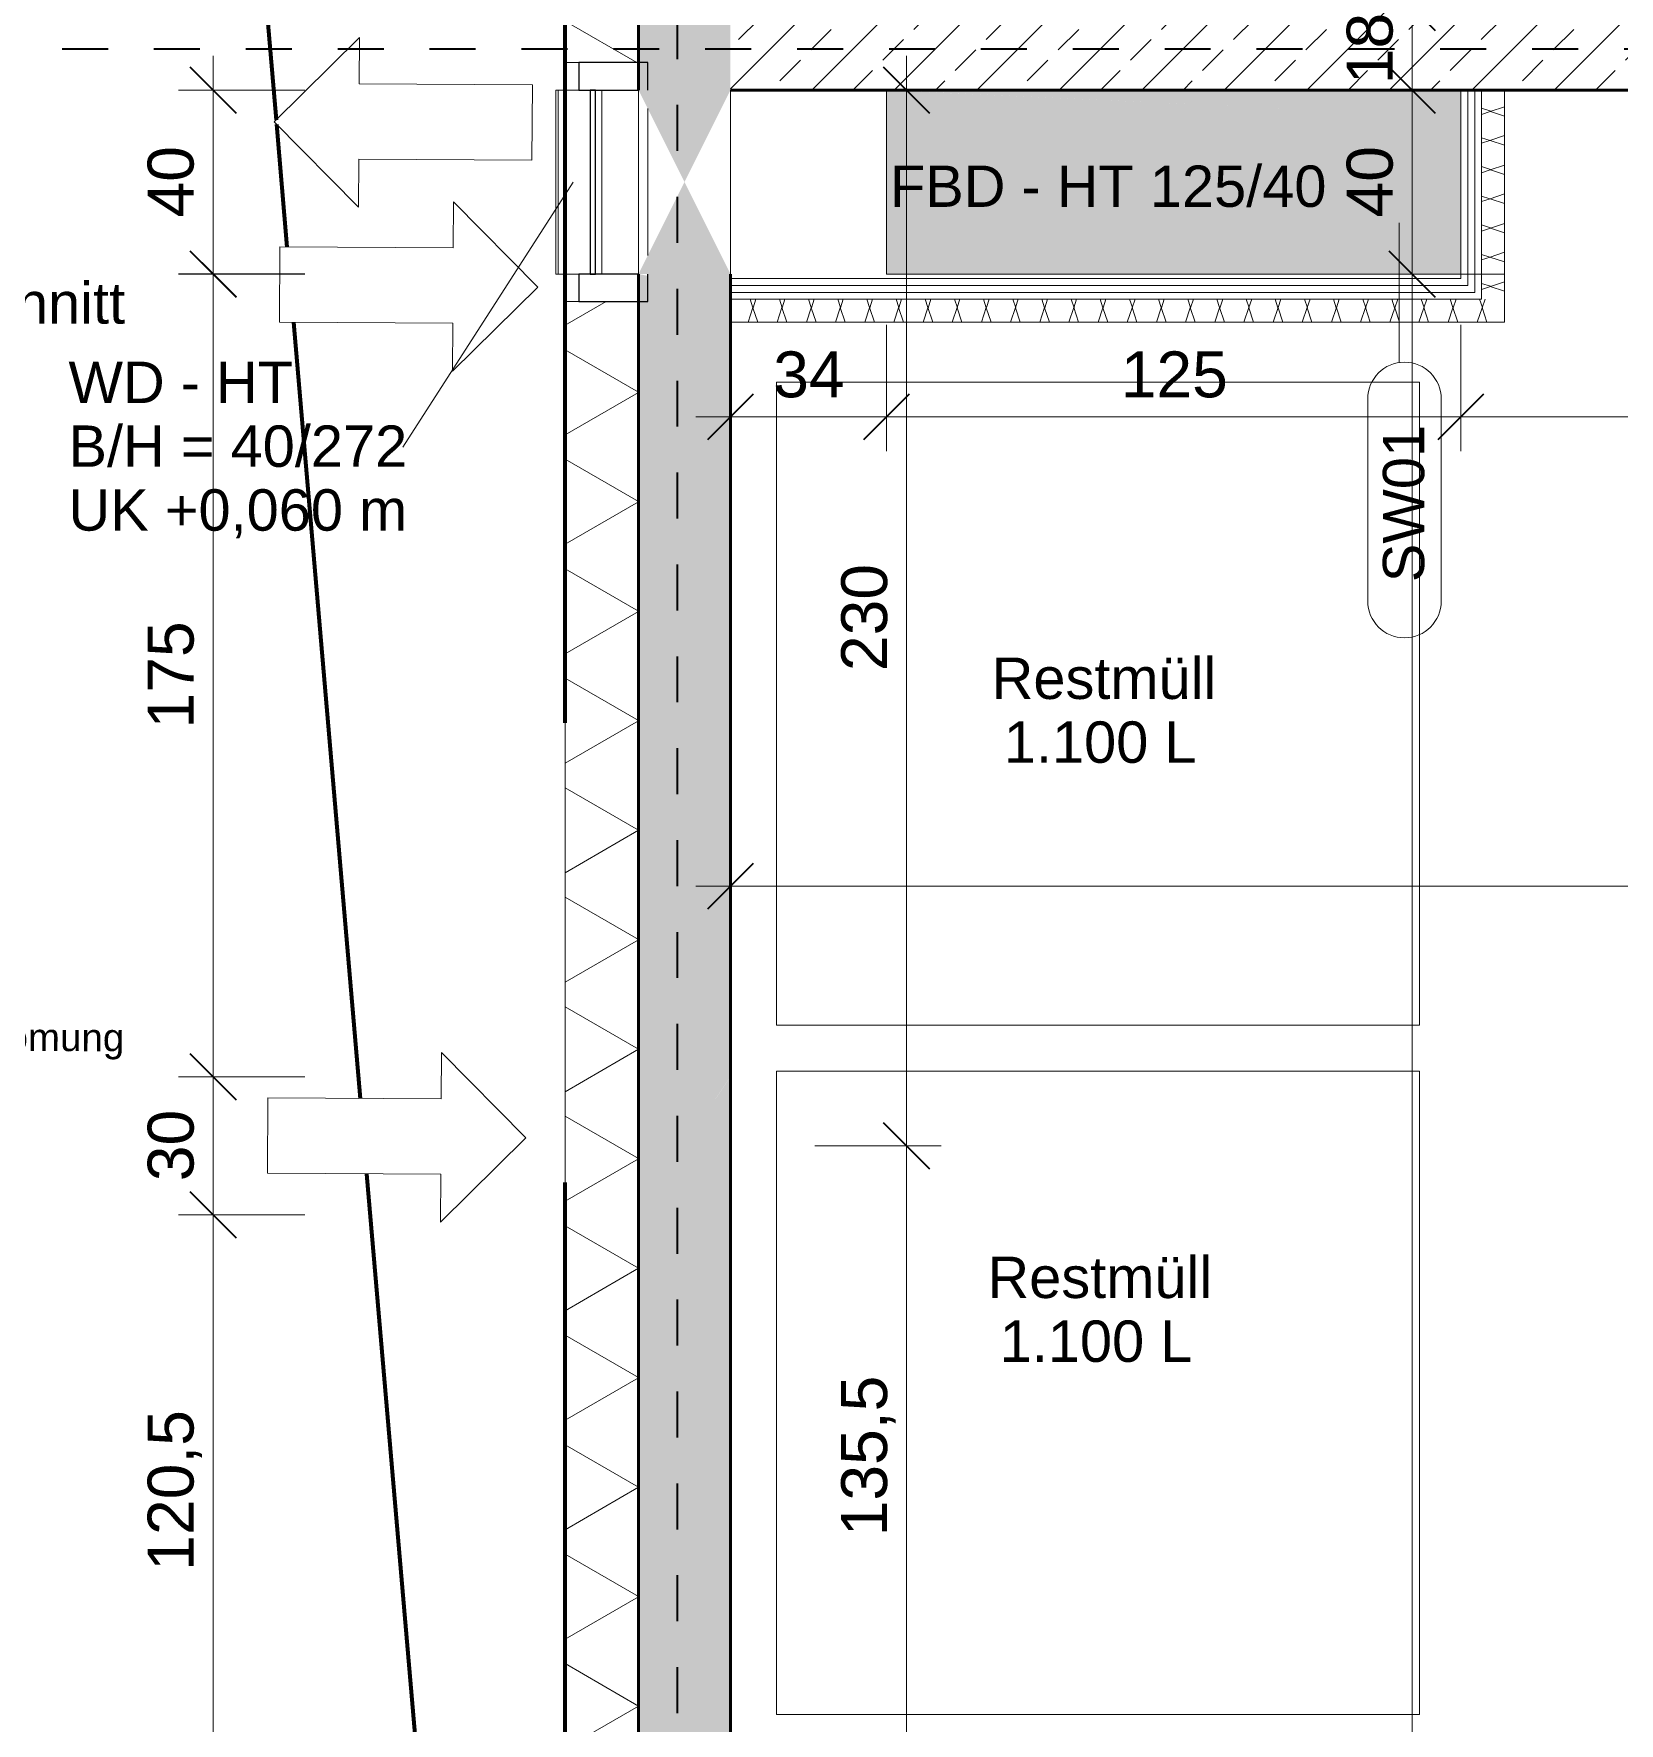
# Model space of a CAD drawing. Header units: metres. Extents: x -67.4 to -19.1, y 43.9 to 93.
# Drawn here: x -55.505 to -52.054, y 51.475 to 55.152 of the extents above; entities that cross this region are included whole.
import ezdxf

# ---------------------------------------------------------------- set-up
doc = ezdxf.new("R2010")
doc.units = ezdxf.units.M
doc.linetypes.add('Strich Punkt Mittel', pattern=[0.015875, 0.00635, -0.004763, 0, -0.004763])
doc.linetypes.add('Verdeckt', pattern=[0.003, 0.002, -0.001])
for name, color, linetype, lineweight in [('A-DETL-GENF_', 92, 'Continuous', 13), ('A_2D', 7, 'Continuous', 13), ('A_Bemassung-50_', 4, 'Continuous', 9), ('A_Bemassung_', 4, 'Continuous', 9), ('A_Beschriftung_', 7, 'Continuous', 9), ('A_Durchbruch_', 7, 'Continuous', 5), ('A_Fenster', 7, 'Continuous', 13), ('A_Grundstuecksgrenze', 5, 'Continuous', 70), ('A_Raeume_', 7, 'Continuous', 5), ('A_Raster_', 1, 'Continuous', 9), ('A_Sanitaer', 3, 'Continuous', 13), ('A_Waende', 7, 'Continuous', 13), ('P-SANR-FIXT-IDEN_', 2, 'Continuous', 9), ('Text', 130, 'Continuous', 9)]:
    doc.layers.add(name, color=color, linetype=linetype, lineweight=lineweight)
doc.styles.add('Arial_2', font='arial.ttf', dxfattribs={"height": 0.09})
doc.styles.add('Arial_5', font='arial.ttf', dxfattribs={"height": 0.1})
doc.styles.add('Arial_6', font='arial.ttf', dxfattribs={"height": 0.06})
doc.dimstyles.new('WGA-Bemaßung', dxfattribs={"dimscale": 0.3048, "dimtxt": 0.102026, "dimasz": 0.328084, "dimexe": 0.246063, "dimexo": 0.0625, "dimgap": 0.04101, "dimtad": 1, "dimdec": 1, "dimlfac": 100, "dimrnd": 0.5, "dimdsep": 46, "dimtxsty": 'Arial_5', "dimblk1": 'OBLIQUE', "dimblk2": 'OBLIQUE', "dimsah": 1, "dimcen": 0.09, "dimdle": 0.246063, "dimazin": 2, "dimtfac": 1, "dimtdec": 4, "dimtix": 1, "dimtmove": 0, "dimatfit": 3, "dimfxl": 0.656168, "dimfxlon": 1, "dimtvp": 1, "dimtolj": 1, "dimtzin": 0, "dimarcsym": 2})
doc.dimstyles.new('WGA-Bemaßung_4', dxfattribs={"dimscale": 0.3048, "dimtxt": 0.102026, "dimasz": 0.328084, "dimexe": 0.246063, "dimexo": 0.0625, "dimgap": 0.04101, "dimtad": 1, "dimdec": 1, "dimlfac": 100, "dimrnd": 0.5, "dimdsep": 46, "dimtxsty": 'Arial_5', "dimblk1": 'OBLIQUE', "dimblk2": 'OBLIQUE', "dimsah": 1, "dimcen": 0.09, "dimdle": 0.246063, "dimazin": 2, "dimtfac": 1, "dimtdec": 4, "dimtix": 1, "dimtmove": 0, "dimatfit": 3, "dimfxl": 0.656168, "dimfxlon": 1, "dimtvp": 1, "dimtolj": 1, "dimtzin": 0, "dimarcsym": 2})
pattern_1 = [(45, (0, 0), (-0.08980256, 0.08980256), []), (45, (0.0898, 0), (-0.08980256, 0.08980256), [0.0635, -0.03175])]

# ---------------------------------------------------------------- blocks, each defined once
blk = doc.blocks.new('Sani_Müllbehälter - 1100-4227418-263_PP_00EG_BT2')
at = {"layer": 'A_Sanitaer'}
for p, q in [((1.4, 1.4), (0, 1.4)), ((0, 1.4), (0, 0)), ((0, 0.2153), (0, 1.4)), ((0, 1.4), (1.4, 1.4)), ((1.4, 0), (1.4, 1.4)), ((1.4, 1.4), (1.4, 0.2153)), ((0, 0), (1.4, 0))]:
    blk.add_line(p, q, dxfattribs=at)
blk = doc.blocks.new('Allg_WD_rechteckig - HKLS-V44-263_PP_00EG_BT2')
at = {"layer": 'A-DETL-GENF_', "lineweight": 5}
for points in [[(0.275, 0), (0.125, 0.0999), (0.125, -0.1), (0.2558, -0.0128)], [(0.425, 0.0999), (0.4248, 0.0999), (0.275, 0), (0.425, -0.1), (0.425, 0.0297)]]:
    blk.add_hatch(color=256, dxfattribs=at).paths.add_polyline_path(points)
blk = doc.blocks.new('Symbol_Schatten - Bodendurchbruch_Schatten-8676028-263_PP_00EG_BT2')
at = {"layer": 'A-DETL-GENF_'}
h = blk.add_hatch(color=256, dxfattribs=at)
h.paths.add_polyline_path([(-0.625, 0.2), (-0.625, -0.2), (0.6242, -0.2), (-0.4687, -0.15)])
h.paths.add_polyline_path([(-0.4195, -0.2), (-0.4195, -0.2), (-0.625, -0.2)])
at = {"layer": 'A_2D'}
for p, q in [((0.625, 0.2), (-0.625, 0.2)), ((0.625, -0.2), (0.625, 0.2))]:
    blk.add_line(p, q, dxfattribs=at)
at = {"layer": 'A_Durchbruch_'}
for p, q in [((-0.625, 0.2), (0.625, 0.2)), ((0.625, 0.2), (0.625, -0.2))]:
    blk.add_line(p, q, dxfattribs=at)
blk = doc.blocks.new('Pfosten rechteckig - 0100x0080_Lamellen_aus_Pfosten-11111757-263_PP_00EG_BT2')
at = {"layer": 'A_Fenster', "lineweight": 5}
for p, q in [((-54.3688, 55.0288), (-54.3638, 55.0288)), ((-54.3688, 54.6288), (-54.3688, 55.0288)), ((-54.3638, 55.0288), (-54.3188, 55.0288)), ((-54.3638, 54.6288), (-54.3638, 55.0288)), ((-54.3638, 54.6288), (-54.3688, 54.6288)), ((-54.3188, 54.6288), (-54.3638, 54.6288))]:
    blk.add_line(p, q, dxfattribs=at)
blk = doc.blocks.new('Pfosten rechteckig - 0100x0080_Lamellen_aus_Pfosten-V53-263_PP_00EG_BT2')
at = {"layer": 'A_Fenster', "lineweight": 25}
for p, q in [((-54.2825, 55.0288), (-54.2938, 55.0288)), ((-54.2938, 55.0288), (-54.2938, 54.6288)), ((-54.2825, 54.6288), (-54.2825, 55.0288)), ((-54.2938, 54.6288), (-54.2825, 54.6288))]:
    blk.add_line(p, q, dxfattribs=at)
at = {"layer": 'A_Fenster', "lineweight": 5}
blk.add_line((-54.2688, 54.6288), (-54.2688, 55.0288), dxfattribs=at)
blk = doc.blocks.new('Allg_WD_rechteckig - HKLS-11113705-263_PP_00EG_BT2')
at = {"layer": 'A-DETL-GENF_'}
for points in [[(0.325, 0), (0.125, 0.0998), (0.125, -0.1)], [(0.525, 0.1), (0.5246, 0.0998), (0.325, 0), (0.525, -0.1), (0.525, 0.1)]]:
    blk.add_hatch(color=256, dxfattribs=at).paths.add_polyline_path(points)
blk = doc.blocks.new('Pfosten rechteckig - 0060x0150_PfostenRiegel-11111759-263_PP_00EG_BT2')
at = {"layer": 'A_Fenster', "lineweight": 5}
blk.add_line((-54.1688, 54.9889), (-54.1688, 54.6688), dxfattribs=at)
blk = doc.blocks.new('Pfosten rechteckig - 0060x0150_PfostenRiegel-V54-263_PP_00EG_BT2')
at = {"layer": 'A_Fenster', "lineweight": 25}
for p, q in [((-0.06, 0.1), (0, 0.1)), ((-0.06, -0.05), (-0.06, 0.08)), ((0, 0.1), (0, -0.05)), ((0, -0.05), (-0.06, -0.05))]:
    blk.add_line(p, q, dxfattribs=at)
blk = doc.blocks.new('Pfosten rechteckig - 0060x0150_PfostenRiegel-V55-263_PP_00EG_BT2')
at = {"layer": 'A_Fenster', "lineweight": 25}
for p, q in [((0, 0.1), (-0.06, 0.1)), ((-0.06, 0.08), (-0.06, -0.05)), ((0, -0.05), (0, 0.1)), ((-0.06, -0.05), (0, -0.05))]:
    blk.add_line(p, q, dxfattribs=at)
blk = doc.blocks.new('Family - ___-3180367-263_PP_00EG_BT2')
at = {"layer": 'A_Grundstuecksgrenze'}
for p, q in [((-27.7267, 77.7015), (-29.5835, 71.8919)), ((-29.5862, 71.8834), (-29.6679, 71.6279)), ((-29.718, 71.471), (-30.2342, 69.8561)), ((-30.2843, 69.6993), (-31.3922, 66.2329))]:
    blk.add_line(p, q, dxfattribs=at)
blk = doc.blocks.new('Dtai_Fluchtlinie_Grenzlinie - Dtai_Grenzlinie-5920249-263_PP_00EG_BT2')
at = {"layer": 'A-DETL-GENF_', "lineweight": 70}
for p, q in [((3.45, 0), (5.45, 0)), ((6.45, 0), (8.45, 0))]:
    blk.add_line(p, q, dxfattribs=at)
blk = doc.blocks.new('Dtai_Pfeil-Abluft-Zuluft - Ab-_Zuluft-8630180-263_PP_00EG_BT2')
at = {"layer": 'A-DETL-GENF_'}
for p, q in [((0.1631, 0.1815), (-0.0009, 0.1815)), ((-0.0009, 0.1815), (-0.0009, -0.1957)), ((0.1631, -0.1957), (0.1631, 0.1815)), ((-0.0009, -0.1957), (-0.1053, -0.1957)), ((-0.1053, -0.1957), (0.0791, -0.3802)), ((0.0791, -0.3802), (0.2636, -0.1957)), ((0.2636, -0.1957), (0.1631, -0.1957))]:
    blk.add_line(p, q, dxfattribs=at)
blk = doc.blocks.new('Dtai_Pfeil-Abluft-Zuluft - Ab-_Zuluft-8629826-263_PP_00EG_BT2')
at = {"layer": 'A-DETL-GENF_'}
for p, q in [((0.0791, 0.3802), (-0.1053, 0.1957)), ((0.2636, 0.1957), (0.0791, 0.3802)), ((-0.1053, 0.1957), (-0.0009, 0.1957)), ((-0.0009, 0.1957), (-0.0009, -0.1815)), ((0.1631, -0.1815), (0.1631, 0.1957)), ((0.1631, 0.1957), (0.2636, 0.1957)), ((-0.0009, -0.1815), (0.1631, -0.1815))]:
    blk.add_line(p, q, dxfattribs=at)
blk = doc.blocks.new('DIMBLOCK256-263_PP_00EG_BT2')
at = {"layer": 'A_Bemassung-50_', "transparency": 16777216}
for p, q in [((-53.9888, 53.2964), (-53.9888, 53.4964)), ((-45.3088, 53.2961), (-45.3088, 53.4961)), ((-54.0638, 53.2964), (-45.3088, 53.2961)), ((-53.9888, 53.2964), (-53.9888, 53.2214)), ((-45.3088, 53.2961), (-45.3088, 53.2211))]:
    blk.add_line(p, q, dxfattribs=at)
at = {"layer": 'A_Bemassung-50_', "lineweight": 35, "transparency": 16777216}
for p, q in [((-53.9888, 53.2964), (-53.9388, 53.3464)), ((-45.3088, 53.2961), (-45.2588, 53.3461)), ((-53.9888, 53.2964), (-54.0388, 53.2464)), ((-45.3088, 53.2961), (-45.3588, 53.2461))]:
    blk.add_line(p, q, dxfattribs=at)
at = {"layer": 'A_Bemassung-50_', "color": 0, "transparency": 16777216, "insert": (-49.7642, 53.4386), "char_height": 0.1, "width": 0.276883, "attachment_point": 1, "rotation": 359.9983, "line_spacing_factor": 0.941778, "style": 'Arial_5'}
blk.add_mtext('868', dxfattribs=at)
blk = doc.blocks.new('_Oblique')
at = {"color": 0, "linetype": 'ByBlock', "lineweight": -2}
blk.add_line((-0.5, -0.5), (0.5, 0.5), dxfattribs=at)
blk = doc.blocks.new('BS_Wand_Lollipop - links_unten-2026911-263_PP_00EG_BT2')
at = {"layer": 'A_Beschriftung_'}
for p, q in [((-0.00467, 0.001367), (-0.01347, 0.001367)), ((-0.003087, 0), (0.003, 0)), ((-0.00467, -0.001833), (-0.01347, -0.001833))]:
    blk.add_line(p, q, dxfattribs=at)
for centre, start, end in [((-0.01347, -0.000233), 90, 270), ((-0.00467, -0.000233), 270, 90)]:
    blk.add_arc(centre, 0.0016, start, end, dxfattribs=at)
blk = doc.blocks.new('DIMBLOCK490-263_PP_00EG_BT2')
at = {"layer": 'A_Bemassung-50_', "transparency": 16777216}
for p, q in [((-53.9888, 54.3181), (-53.9888, 54.5181)), ((-53.6488, 54.3181), (-53.6488, 54.5181)), ((-54.0638, 54.3181), (-53.6488, 54.3181)), ((-53.9888, 54.3181), (-53.9888, 54.2431)), ((-53.6488, 54.3181), (-53.6488, 54.2431))]:
    blk.add_line(p, q, dxfattribs=at)
at = {"layer": 'A_Bemassung-50_', "lineweight": 35, "transparency": 16777216}
for p, q in [((-53.9888, 54.3181), (-53.9388, 54.3681)), ((-53.6488, 54.3181), (-53.5988, 54.3681)), ((-53.9888, 54.3181), (-54.0388, 54.2681)), ((-53.6488, 54.3181), (-53.6988, 54.2681))]:
    blk.add_line(p, q, dxfattribs=at)
at = {"layer": 'A_Bemassung-50_', "color": 0, "transparency": 16777216, "insert": (-53.8957, 54.4604), "char_height": 0.1, "width": 0.184588, "attachment_point": 1, "rotation": 359.9983, "line_spacing_factor": 0.941778, "style": 'Arial_5'}
blk.add_mtext('34', dxfattribs=at)
blk = doc.blocks.new('DIMBLOCK491-263_PP_00EG_BT2')
at = {"layer": 'A_Bemassung-50_', "transparency": 16777216}
for p, q in [((-53.6488, 54.3181), (-53.6488, 54.5181)), ((-52.3988, 54.318), (-52.3988, 54.518)), ((-53.6488, 54.3181), (-52.3988, 54.318)), ((-53.6488, 54.3181), (-53.6488, 54.2431)), ((-52.3988, 54.318), (-52.3988, 54.243))]:
    blk.add_line(p, q, dxfattribs=at)
at = {"layer": 'A_Bemassung-50_', "lineweight": 35, "transparency": 16777216}
for p, q in [((-53.6488, 54.3181), (-53.5988, 54.3681)), ((-52.3988, 54.318), (-52.3488, 54.368)), ((-53.6488, 54.3181), (-53.6988, 54.2681)), ((-52.3988, 54.318), (-52.4488, 54.268))]:
    blk.add_line(p, q, dxfattribs=at)
at = {"layer": 'A_Bemassung-50_', "color": 0, "transparency": 16777216, "insert": (-53.1392, 54.4604), "char_height": 0.1, "width": 0.276883, "attachment_point": 1, "rotation": 359.9983, "line_spacing_factor": 0.941778, "style": 'Arial_5'}
blk.add_mtext('125', dxfattribs=at)
blk = doc.blocks.new('DIMBLOCK492-263_PP_00EG_BT2')
at = {"layer": 'A_Bemassung-50_', "transparency": 16777216}
for p, q in [((-52.3988, 54.318), (-52.3988, 54.518)), ((-46.3988, 54.3178), (-46.3988, 54.5178)), ((-52.3988, 54.318), (-46.3988, 54.3178)), ((-52.3988, 54.318), (-52.3988, 54.243)), ((-46.3988, 54.3178), (-46.3988, 54.2428))]:
    blk.add_line(p, q, dxfattribs=at)
at = {"layer": 'A_Bemassung-50_', "lineweight": 35, "transparency": 16777216}
for p, q in [((-52.3988, 54.318), (-52.3488, 54.368)), ((-46.3988, 54.3178), (-46.3488, 54.3678)), ((-52.3988, 54.318), (-52.4488, 54.268)), ((-46.3988, 54.3178), (-46.4488, 54.2678))]:
    blk.add_line(p, q, dxfattribs=at)
at = {"layer": 'A_Bemassung-50_', "color": 0, "transparency": 16777216, "insert": (-49.5142, 54.4603), "char_height": 0.1, "width": 0.276883, "attachment_point": 1, "rotation": 359.9983, "line_spacing_factor": 0.941778, "style": 'Arial_5'}
blk.add_mtext('600', dxfattribs=at)
blk = doc.blocks.new('DIMBLOCK513-263_PP_00EG_BT2')
at = {"layer": 'A_Bemassung-50_', "lineweight": 35, "transparency": 16777216}
for p, q in [((-52.505, 55.2088), (-52.555, 55.2588)), ((-52.505, 55.2088), (-52.455, 55.1588)), ((-52.505, 55.0288), (-52.555, 55.0788)), ((-52.505, 55.0288), (-52.455, 54.9788))]:
    blk.add_line(p, q, dxfattribs=at)
at = {"layer": 'A_Bemassung-50_', "transparency": 16777216}
for p, q in [((-52.505, 55.2088), (-52.58, 55.2088)), ((-52.505, 55.2088), (-52.505, 55.0288)), ((-52.505, 55.2088), (-52.305, 55.2088)), ((-52.505, 55.0288), (-52.58, 55.0288)), ((-52.505, 55.0288), (-52.305, 55.0288))]:
    blk.add_line(p, q, dxfattribs=at)
at = {"layer": 'A_Bemassung-50_', "color": 0, "transparency": 16777216, "insert": (-52.6474, 55.0419), "char_height": 0.1, "width": 0.184588, "attachment_point": 1, "rotation": 90, "line_spacing_factor": 0.941778, "style": 'Arial_5'}
blk.add_mtext('18', dxfattribs=at)
blk = doc.blocks.new('DIMBLOCK514-263_PP_00EG_BT2')
at = {"layer": 'A_Bemassung-50_', "lineweight": 35, "transparency": 16777216}
for p, q in [((-52.505, 55.0288), (-52.555, 55.0788)), ((-52.505, 55.0288), (-52.455, 54.9788)), ((-52.505, 54.6288), (-52.555, 54.6788)), ((-52.505, 54.6288), (-52.455, 54.5788))]:
    blk.add_line(p, q, dxfattribs=at)
at = {"layer": 'A_Bemassung-50_', "transparency": 16777216}
for p, q in [((-52.505, 55.0288), (-52.58, 55.0288)), ((-52.505, 55.0288), (-52.505, 54.6288)), ((-52.505, 55.0288), (-52.305, 55.0288)), ((-52.505, 54.6288), (-52.58, 54.6288)), ((-52.505, 54.6288), (-52.305, 54.6288))]:
    blk.add_line(p, q, dxfattribs=at)
at = {"layer": 'A_Bemassung-50_', "color": 0, "transparency": 16777216, "insert": (-52.6474, 54.7519), "char_height": 0.1, "width": 0.184588, "attachment_point": 1, "rotation": 90, "line_spacing_factor": 0.941778, "style": 'Arial_5'}
blk.add_mtext('40', dxfattribs=at)
blk = doc.blocks.new('DIMBLOCK515-263_PP_00EG_BT2')
at = {"layer": 'A_Bemassung-50_', "lineweight": 35, "transparency": 16777216}
for p, q in [((-52.505, 54.6288), (-52.555, 54.6788)), ((-52.505, 54.6288), (-52.455, 54.5788)), ((-52.505, 48.0388), (-52.555, 48.0888)), ((-52.505, 48.0388), (-52.455, 47.9888))]:
    blk.add_line(p, q, dxfattribs=at)
at = {"layer": 'A_Bemassung-50_', "transparency": 16777216}
for p, q in [((-52.505, 54.6288), (-52.58, 54.6288)), ((-52.505, 54.6288), (-52.505, 47.9638)), ((-52.505, 54.6288), (-52.305, 54.6288)), ((-52.505, 48.0388), (-52.705, 48.0388)), ((-52.505, 48.0388), (-52.43, 48.0388))]:
    blk.add_line(p, q, dxfattribs=at)
at = {"layer": 'A_Bemassung-50_', "color": 0, "transparency": 16777216, "insert": (-52.6474, 51.2184), "char_height": 0.1, "width": 0.276883, "attachment_point": 1, "rotation": 90, "line_spacing_factor": 0.941778, "style": 'Arial_5'}
blk.add_mtext('659', dxfattribs=at)
blk = doc.blocks.new('DIMBLOCK547-263_PP_00EG_BT2')
at = {"layer": 'A_Bemassung-50_', "lineweight": 35, "transparency": 16777216}
for p, q in [((-55.115, 55.0288), (-55.165, 55.0788)), ((-55.115, 55.0288), (-55.065, 54.9788)), ((-55.115, 54.6288), (-55.165, 54.6788)), ((-55.115, 54.6288), (-55.065, 54.5788))]:
    blk.add_line(p, q, dxfattribs=at)
at = {"layer": 'A_Bemassung-50_', "transparency": 16777216}
for p, q in [((-55.115, 54.5538), (-55.115, 55.1038)), ((-55.115, 55.0288), (-55.19, 55.0288)), ((-55.115, 55.0288), (-54.915, 55.0288)), ((-55.115, 54.6288), (-55.19, 54.6288)), ((-55.115, 54.6288), (-54.915, 54.6288))]:
    blk.add_line(p, q, dxfattribs=at)
at = {"layer": 'A_Bemassung-50_', "color": 0, "transparency": 16777216, "insert": (-55.2574, 54.7519), "char_height": 0.1, "width": 0.184588, "attachment_point": 1, "rotation": 90, "line_spacing_factor": 0.941778, "style": 'Arial_5'}
blk.add_mtext('40', dxfattribs=at)
blk = doc.blocks.new('DIMBLOCK548-263_PP_00EG_BT2')
at = {"layer": 'A_Bemassung-50_', "lineweight": 35, "transparency": 16777216}
for p, q in [((-55.115, 52.8814), (-55.165, 52.9314)), ((-55.115, 52.8814), (-55.065, 52.8314)), ((-55.115, 52.5814), (-55.165, 52.6314)), ((-55.115, 52.5814), (-55.065, 52.5314))]:
    blk.add_line(p, q, dxfattribs=at)
at = {"layer": 'A_Bemassung-50_', "transparency": 16777216}
for p, q in [((-55.115, 52.8814), (-55.19, 52.8814)), ((-55.115, 52.5064), (-55.115, 52.8814)), ((-55.115, 52.8814), (-54.915, 52.8814)), ((-55.115, 52.5814), (-55.19, 52.5814)), ((-55.115, 52.5814), (-54.915, 52.5814))]:
    blk.add_line(p, q, dxfattribs=at)
at = {"layer": 'A_Bemassung-50_', "color": 0, "transparency": 16777216, "insert": (-55.2573, 52.6545), "char_height": 0.1, "width": 0.184588, "attachment_point": 1, "rotation": 90, "line_spacing_factor": 0.941778, "style": 'Arial_5'}
blk.add_mtext('30', dxfattribs=at)
blk = doc.blocks.new('DIMBLOCK549-263_PP_00EG_BT2')
at = {"layer": 'A_Bemassung-50_', "lineweight": 35, "transparency": 16777216}
for p, q in [((-55.115, 54.6289), (-55.165, 54.6789)), ((-55.115, 54.6289), (-55.065, 54.5789)), ((-55.115, 52.8814), (-55.165, 52.9314)), ((-55.115, 52.8814), (-55.065, 52.8314))]:
    blk.add_line(p, q, dxfattribs=at)
at = {"layer": 'A_Bemassung-50_', "transparency": 16777216}
for p, q in [((-55.115, 52.8814), (-55.115, 54.7039)), ((-55.115, 54.6289), (-55.19, 54.6289)), ((-55.115, 54.6289), (-54.915, 54.6289)), ((-55.115, 52.8814), (-55.19, 52.8814)), ((-55.115, 52.8814), (-54.915, 52.8814))]:
    blk.add_line(p, q, dxfattribs=at)
at = {"layer": 'A_Bemassung-50_', "color": 0, "transparency": 16777216, "insert": (-55.2573, 53.6398), "char_height": 0.1, "width": 0.276883, "attachment_point": 1, "rotation": 90, "line_spacing_factor": 0.941778, "style": 'Arial_5'}
blk.add_mtext('175', dxfattribs=at)
blk = doc.blocks.new('DIMBLOCK554-263_PP_00EG_BT2')
at = {"layer": 'A_Bemassung-50_', "transparency": 16777216}
for p, q in [((-55.1151, 51.3789), (-55.115, 52.6564)), ((-55.115, 52.5814), (-55.19, 52.5814)), ((-55.115, 52.5814), (-54.915, 52.5814)), ((-55.1151, 51.3789), (-55.1901, 51.3789)), ((-55.1151, 51.3789), (-54.9151, 51.3789))]:
    blk.add_line(p, q, dxfattribs=at)
at = {"layer": 'A_Bemassung-50_', "lineweight": 35, "transparency": 16777216}
for p, q in [((-55.115, 52.5814), (-55.165, 52.6314)), ((-55.115, 52.5814), (-55.065, 52.5314)), ((-55.1151, 51.3789), (-55.1651, 51.4289)), ((-55.1151, 51.3789), (-55.0651, 51.3289))]:
    blk.add_line(p, q, dxfattribs=at)
at = {"layer": 'A_Bemassung-50_', "color": 0, "transparency": 16777216, "insert": (-55.2574, 51.8067), "char_height": 0.1, "width": 0.416266, "attachment_point": 1, "rotation": 90, "line_spacing_factor": 0.941778, "style": 'Arial_5'}
blk.add_mtext('120,5', dxfattribs=at)
blk = doc.blocks.new('DIMBLOCK562-263_PP_00EG_BT2')
at = {"layer": 'A_Bemassung-50_', "lineweight": 35, "transparency": 16777216}
for p, q in [((-53.6054, 52.7313), (-53.6554, 52.7813)), ((-53.6054, 52.7313), (-53.5554, 52.6813)), ((-53.6055, 51.3788), (-53.6555, 51.4288)), ((-53.6055, 51.3788), (-53.5555, 51.3288))]:
    blk.add_line(p, q, dxfattribs=at)
at = {"layer": 'A_Bemassung-50_', "transparency": 16777216}
for p, q in [((-53.6054, 52.7313), (-53.8054, 52.7313)), ((-53.6055, 51.3038), (-53.6054, 52.7313)), ((-53.6054, 52.7313), (-53.5304, 52.7313)), ((-53.6055, 51.3788), (-53.8055, 51.3788)), ((-53.6055, 51.3788), (-53.5305, 51.3788))]:
    blk.add_line(p, q, dxfattribs=at)
at = {"layer": 'A_Bemassung-50_', "color": 0, "transparency": 16777216, "insert": (-53.7478, 51.8816), "char_height": 0.1, "width": 0.416266, "attachment_point": 1, "rotation": 90, "line_spacing_factor": 0.941778, "style": 'Arial_5'}
blk.add_mtext('135,5', dxfattribs=at)
blk = doc.blocks.new('DIMBLOCK563-263_PP_00EG_BT2')
at = {"layer": 'A_Bemassung-50_', "lineweight": 35, "transparency": 16777216}
for p, q in [((-53.6054, 55.0288), (-53.6554, 55.0788)), ((-53.6054, 55.0288), (-53.5554, 54.9788)), ((-53.6054, 52.7313), (-53.6554, 52.7813)), ((-53.6054, 52.7313), (-53.5554, 52.6813))]:
    blk.add_line(p, q, dxfattribs=at)
at = {"layer": 'A_Bemassung-50_', "transparency": 16777216}
for p, q in [((-53.6054, 52.7313), (-53.6054, 55.1038)), ((-53.6054, 55.0288), (-53.8054, 55.0288)), ((-53.6054, 55.0288), (-53.5304, 55.0288)), ((-53.6054, 52.7313), (-53.8054, 52.7313)), ((-53.6054, 52.7313), (-53.5304, 52.7313))]:
    blk.add_line(p, q, dxfattribs=at)
at = {"layer": 'A_Bemassung-50_', "color": 0, "transparency": 16777216, "insert": (-53.7477, 53.7647), "char_height": 0.1, "width": 0.276883, "attachment_point": 1, "rotation": 90, "line_spacing_factor": 0.941778, "style": 'Arial_5'}
blk.add_mtext('230', dxfattribs=at)

msp = doc.modelspace()

# ---------------------------------------------------------------- hatches: boundary and pattern name
at = {"layer": 'A-DETL-GENF_'}
h = msp.add_hatch(color=41, dxfattribs=at)
h.paths.add_polyline_path([(-52.3988, 54.6288), (-52.3988, 54.6288), (-52.5551, 54.9788), (-53.6488, 55.0288), (-53.6488, 54.6288), (-52.555, 54.6288)])
h.paths.add_polyline_path([(-52.3988, 55.0288), (-53.6488, 55.0304), (-53.6488, 55.0288), (-52.6043, 55.0288)])
h.paths.add_polyline_path([(-53.2085, 63.3118), (-53.2085, 63.8118), (-53.4585, 63.8118), (-53.4585, 63.4283), (-53.2085, 63.3118)])
at = {"layer": 'A_Waende', "lineweight": 5}
h = msp.add_hatch(dxfattribs=at)
h.set_pattern_fill('FP_142', color=250, angle=202.64, style=0, pattern_type=2)
h.set_pattern_definition([(89.998, (-54.1886, 57.7075), (-0.20637, 7e-06), []), (149.998, (-54.1886, 57.7075), (-0.1031912, -0.178718), []), (209.998, (-54.1886, 57.7075), (0.1031788, -0.1787253), [])])
h.paths.add_polyline_path([(-54.349, 47.8123), (-54.189, 47.8239), (-54.189, 49.7638), (-54.3489, 49.7638), (-54.349, 47.8143)])
h.paths.add_polyline_path([(-54.1889, 51.3188), (-54.1889, 51.3188), (-54.189, 54.5688), (-54.3488, 54.5688), (-54.3489, 51.3188), (-54.189, 51.3188)])
h.paths.add_polyline_path([(-54.189, 55.0888), (-54.1888, 55.0888), (-54.189, 60.6391), (-54.3486, 60.6391), (-54.3488, 55.0888), (-54.2488, 55.0888)])
h.paths.add_polyline_path([(-54.1886, 62.3791), (-54.189, 63.4818), (-54.3485, 63.4818), (-54.3482, 62.3791), (-54.1886, 62.3791)])
h.paths.add_polyline_path([(-54.1885, 65.0019), (-54.189, 65.6322), (-54.3485, 65.6322), (-54.3482, 65.0019), (-54.1886, 65.0019)])
h.paths.add_polyline_path([(-54.1884, 66.8522), (-54.189, 67.5906), (-54.3484, 67.5906), (-54.3482, 66.8522), (-54.1885, 66.8522)])
h = msp.add_hatch(dxfattribs=at)
h.set_pattern_fill('FP_3', color=250, style=0, pattern_type=2)
h.set_pattern_definition(pattern_1)
h.paths.add_polyline_path([(-54.189, 47.8239), (-53.989, 47.8383), (-53.989, 48.9253), (-54.189, 48.9253), (-54.189, 48.5741)])
h.paths.add_polyline_path([(-53.989, 49.2253), (-53.989, 49.7038), (-54.1889, 49.7038), (-54.189, 49.2253), (-53.989, 49.2253)])
h.paths.add_polyline_path([(-54.089, 49.0753), (-54.189, 49.2253), (-54.189, 48.9253), (-54.1097, 49.0441)])
h.paths.add_polyline_path([(-53.989, 48.9253), (-53.989, 49.2252), (-54.089, 49.0753), (-53.989, 48.9253)])
h.paths.add_polyline_path([(-53.9889, 51.3788), (-53.989, 52.5813), (-54.1889, 52.5813), (-54.1889, 51.3788), (-53.989, 51.3788)])
h.paths.add_polyline_path([(-53.9888, 52.8813), (-53.989, 54.6288), (-54.1688, 54.6288), (-54.1688, 54.6248), (-54.1888, 54.6288), (-54.1888, 52.8813), (-53.989, 52.8813)])
h.paths.add_polyline_path([(-54.0888, 52.7313), (-54.1888, 52.8813), (-54.1888, 52.5814), (-54.1043, 52.7081)])
h.paths.add_polyline_path([(-53.9889, 52.5813), (-53.989, 52.8811), (-54.0888, 52.7313), (-53.989, 52.5815)])
h.paths.add_polyline_path([(-53.989, 55.0288), (-53.9888, 55.0288), (-53.9888, 60.5791), (-54.1886, 60.5791), (-54.1886, 55.0288), (-53.9938, 55.0288)])
h.paths.add_polyline_path([(-53.9885, 64.9416), (-53.9885, 65.6322), (-54.1885, 65.6322), (-54.188, 64.9416), (-53.9885, 64.9416)])
h.paths.add_polyline_path([(-53.9885, 64.342), (-53.9885, 64.9411), (-54.0741, 64.342), (-53.9885, 64.342)])
h.paths.add_polyline_path([(-53.9885, 63.5418), (-53.9885, 64.3419), (-54.0613, 64.0509), (-53.9886, 63.5421)])
h.paths.add_polyline_path([(-53.9886, 62.4391), (-53.9886, 62.4391), (-53.9885, 63.5416), (-54.1885, 63.5416), (-54.188, 62.4391), (-54.0138, 62.4391)])
h.paths.add_polyline_path([(-54.1885, 64.342), (-54.1029, 64.342), (-54.1885, 64.9416), (-54.1885, 64.8604)])
h.paths.add_polyline_path([(-54.1885, 63.5418), (-54.188, 63.5451), (-54.1157, 64.0509), (-54.1885, 64.342), (-54.1885, 63.5619)])
h.paths.add_polyline_path([(-53.9884, 66.8522), (-53.9885, 67.2506), (-54.1884, 67.2506), (-54.188, 66.8522), (-53.9885, 66.8522)])
h = msp.add_hatch(dxfattribs=at)
h.set_pattern_fill('FP_3', color=250, style=0, pattern_type=2)
h.set_pattern_definition(pattern_1)
h.paths.add_polyline_path([(-46.5788, 55.0286), (-46.5788, 55.0288), (-46.5788, 55.2086), (-46.868, 55.2086), (-46.868, 55.0286), (-46.6413, 55.0286)])
h.paths.add_polyline_path([(-47.928, 55.0287), (-47.928, 55.0449), (-47.9912, 55.0287)])
h.paths.add_polyline_path([(-47.9912, 55.2087), (-47.928, 55.1924), (-47.928, 55.2087)])
h.paths.add_polyline_path([(-47.9912, 55.0287), (-47.9912, 55.2087), (-53.9888, 55.2088), (-53.9888, 55.0288), (-47.9996, 55.0287)])
h = msp.add_hatch(dxfattribs=at)
h.set_pattern_fill('FP_86', color=250, angle=-112.36, style=0, pattern_type=2)
h.set_pattern_definition([(314.998, (-52.39842, 54.82376), (0.253995, -0.127012), [0.02245, -0.15715]), (314.998, (-52.28728, 54.77588), (0.253995, -0.127012), [0.02245, -0.15715]), (314.998, (-52.39867, 54.76006), (0.253995, -0.127012), [0.02245, -0.15715]), (314.998, (-52.28753, 54.71218), (0.253995, -0.127012), [0.02245, -0.15715]), (341.563, (-52.38335, 54.807826), (0.507993, -0.1270184), [0.0502, -0.35141]), (341.563, (-52.335587, 54.792504), (0.507993, -0.1270184), [0.0502, -0.35141]), (341.563, (-52.382294, 54.744676), (0.507993, -0.1270184), [0.0502, -0.35141]), (341.563, (-52.334912, 54.72843), (0.507993, -0.1270184), [0.0502, -0.35141]), (45, (-52.28827, 54.80764), (-0.254004, -0.126995), [0.02245, -0.15715]), (44.998, (-52.39867, 54.76006), (-0.254004, -0.126995), [0.02245, -0.15715]), (44.998, (-52.287215, 54.74449), (-0.254004, -0.126995), [0.02245, -0.15715]), (44.998, (-52.39892, 54.69637), (-0.254004, -0.126995), [0.02245, -0.15715]), (18.433, (-52.335587, 54.792504), (-0.508002, -0.126983), [0.0502, -0.35141]), (18.433, (-52.383284, 54.77644), (-0.508002, -0.126983), [0.0502, -0.35141]), (18.433, (-52.334912, 54.72843), (-0.508002, -0.126983), [0.0502, -0.35141]), (18.433, (-52.38261, 54.712367), (-0.508002, -0.126983), [0.0502, -0.35141])])
h.paths.add_polyline_path([(-52.3038, 54.5738), (-52.3038, 55.0288), (-52.3538, 55.0288), (-52.3538, 54.5738), (-52.3038, 54.5738)])
h = msp.add_hatch(dxfattribs=at)
h.set_pattern_fill('FP_85', color=250, angle=-112.36, style=0, pattern_type=2)
h.set_pattern_definition([(224.998, (-53.14658, 54.61898), (-0.127012, -0.253995), [0.02245, -0.15715]), (224.998, (-53.19353, 54.50746), (-0.127012, -0.253995), [0.02245, -0.15715]), (224.998, (-53.20935, 54.61885), (-0.127012, -0.253995), [0.02245, -0.15715]), (224.998, (-53.25723, 54.50771), (-0.127012, -0.253995), [0.02245, -0.15715]), (251.563, (-53.161965, 54.6026), (-0.1270184, -0.5079932), [0.0502, -0.35141]), (251.563, (-53.178212, 54.55522), (-0.1270184, -0.5079932), [0.0502, -0.35141]), (251.563, (-53.22566, 54.60285), (-0.1270184, -0.5079932), [0.0502, -0.35141]), (251.563, (-53.241906, 54.555468), (-0.1270184, -0.5079932), [0.0502, -0.35141]), (314.998, (-53.16215, 54.50752), (-0.126995, 0.254004), [0.02245, -0.15715]), (314.998, (-53.20935, 54.61885), (-0.126995, 0.254004), [0.02245, -0.15715]), (314.998, (-53.22584, 54.50777), (-0.126995, 0.254004), [0.02245, -0.15715]), (314.998, (-53.27304, 54.6191), (-0.1269946, 0.254004), [0.02245, -0.15715]), (288.433, (-53.178212, 54.55522), (-0.126983, 0.508002), [0.0502, -0.35141]), (288.433, (-53.194275, 54.602915), (-0.126983, 0.508002), [0.0502, -0.35141]), (288.433, (-53.241906, 54.555468), (-0.126983, 0.5080021), [0.0502, -0.35141]), (288.433, (-53.257044, 54.602784), (-0.126983, 0.5080021), [0.0502, -0.35141])])
h.paths.add_polyline_path([(-52.3038, 54.5238), (-52.3038, 54.5738), (-53.9888, 54.5738), (-53.9888, 54.5238), (-52.426, 54.5238)])

# ---------------------------------------------------------------- linework, layer by layer
at = {"layer": 'A_2D', "linetype": 'Verdeckt', "lineweight": 5}
for p, q in [((-53.6488, 55.0304), (-53.6493, 54.6288)), ((-52.3988, 55.0288), (-53.6488, 55.0304)), ((-52.3988, 54.6288), (-52.3988, 55.0288)), ((-53.6493, 54.6288), (-52.3988, 54.6288))]:
    msp.add_line(p, q, dxfattribs=at)
at = {"layer": 'A_Beschriftung_'}
msp.add_line((-54.3309, 54.8288), (-54.7022, 54.2521), dxfattribs=at)
at = {"layer": 'A_Raeume_', "flags": 128}
msp.add_lwpolyline([(-53.989, 48.0388), (-41.6841, 48.9288), (-37.7089, 50.6337), (-37.7088, 52.8885), (-45.3088, 52.8887), (-45.3088, 54.9286), (-46.6413, 54.9286), (-46.6413, 55.0286), (-48.518, 55.0287), (-50.7558, 55.0287), (-52.3038, 55.0288), (-52.3038, 54.5238), (-53.9888, 54.5238)], close=True, dxfattribs=at)
at = {"layer": 'A_Raster_', "linetype": 'Strich Punkt Mittel', "lineweight": 35}
for p, q in [((-54.1037, 84.1967), (-54.1049, 46.5271)), ((-56.2436, 55.1189), (-25.836, 55.118))]:
    msp.add_line(p, q, dxfattribs=at)
at = {"layer": 'A_Waende', "color": 250, "lineweight": 5}
for p, q in [((-54.3486, 60.6391), (-54.3488, 55.0888)), ((-54.3488, 55.0888), (-54.1888, 55.0888)), ((-52.3038, 54.5238), (-52.3038, 55.0288)), ((-54.3488, 54.5688), (-54.3489, 51.3188)), ((-54.1888, 54.5688), (-54.3488, 54.5688)), ((-53.9888, 54.5238), (-52.3038, 54.5238))]:
    msp.add_line(p, q, dxfattribs=at)
at = {"layer": 'A_Waende', "color": 50, "lineweight": 50}
for p, q in [((-54.1886, 60.5791), (-54.1888, 55.0288)), ((-53.9888, 55.0288), (-47.928, 55.0287)), ((-54.1888, 54.6288), (-54.1889, 51.3788)), ((-53.9888, 54.6288), (-53.9889, 51.3788))]:
    msp.add_line(p, q, dxfattribs=at)
at = {"layer": 'A_Waende'}
for p, q in [((-54.3488, 55.0288), (-54.3488, 55.0888)), ((-54.1888, 54.6288), (-54.1888, 55.0288)), ((-53.9888, 55.0288), (-53.9888, 54.6288)), ((-52.3988, 55.0288), (-52.3988, 54.6188)), ((-52.3538, 54.5738), (-52.3538, 55.0288)), ((-54.3488, 54.5688), (-54.3488, 54.6288)), ((-52.3988, 54.6188), (-53.9888, 54.6188)), ((-53.9888, 54.5738), (-52.3538, 54.5738))]:
    msp.add_line(p, q, dxfattribs=at)
at = {"layer": 'A_Waende', "lineweight": 18}
for p, q in [((-52.3838, 54.6038), (-52.3838, 55.0288)), ((-52.3688, 54.5888), (-52.3688, 55.0288)), ((-53.9888, 54.6038), (-52.3838, 54.6038)), ((-53.9888, 54.5888), (-52.3688, 54.5888))]:
    msp.add_line(p, q, dxfattribs=at)

# ---------------------------------------------------------------- block references
at = {"layer": 'A-DETL-GENF_'}
for name, p, rotation in [('Dtai_Fluchtlinie_Grenzlinie - Dtai_Grenzlinie-5920249-263_PP_00EG_BT2', (-54.349, 47.2019), 89.99827587845456), ('Dtai_Pfeil-Abluft-Zuluft - Ab-_Zuluft-8629826-263_PP_00EG_BT2', (-54.6023, 54.8786), 89.63102465748027), ('Allg_WD_rechteckig - HKLS-11113705-263_PP_00EG_BT2', (-54.0888, 55.1538), 269.9982758784651), ('Dtai_Pfeil-Abluft-Zuluft - Ab-_Zuluft-8630180-263_PP_00EG_BT2', (-54.7889, 54.5239), 89.63102465748008), ('Dtai_Pfeil-Abluft-Zuluft - Ab-_Zuluft-8630180-263_PP_00EG_BT2', (-54.8151, 52.6719), 89.63102465748008)]:
    msp.add_blockref(name, p, dxfattribs=dict(at, rotation=rotation))
at = {"layer": 'A-DETL-GENF_', "lineweight": 5, "rotation": 269.9982758784651}
msp.add_blockref('Allg_WD_rechteckig - HKLS-V44-263_PP_00EG_BT2', (-54.0888, 53.0063), dxfattribs=at)
at = {"layer": 'A_2D', "rotation": 179.998275878371}
msp.add_blockref('Symbol_Schatten - Bodendurchbruch_Schatten-8676028-263_PP_00EG_BT2', (-53.0238, 54.8288), dxfattribs=at)
at = {"layer": 'A_Beschriftung_', "xscale": 49.99999999999998, "yscale": 49.99999999999998, "zscale": 49.99999999999998, "rotation": 89.99999999999991}
msp.add_blockref('BS_Wand_Lollipop - links_unten-2026911-263_PP_00EG_BT2', (-52.5332, 54.5905), dxfattribs=at)
at = {"layer": 'A_Fenster', "lineweight": 5, "extrusion": (0, 0, -1), "rotation": 90.00000000000007}
msp.add_blockref('Pfosten rechteckig - 0060x0150_PfostenRiegel-V54-263_PP_00EG_BT2', (54.2688, 55.0888), dxfattribs=at)
at = {"layer": 'A_Fenster', "lineweight": 5}
for name in ['Pfosten rechteckig - 0100x0080_Lamellen_aus_Pfosten-11111757-263_PP_00EG_BT2', 'Pfosten rechteckig - 0100x0080_Lamellen_aus_Pfosten-V53-263_PP_00EG_BT2', 'Pfosten rechteckig - 0060x0150_PfostenRiegel-11111759-263_PP_00EG_BT2']:
    msp.add_blockref(name, (0, 0), dxfattribs=at)
at = {"layer": 'A_Fenster', "lineweight": 5, "rotation": 269.9999999999997}
msp.add_blockref('Pfosten rechteckig - 0060x0150_PfostenRiegel-V55-263_PP_00EG_BT2', (-54.2688, 54.5688), dxfattribs=at)
at = {"layer": 'A_Grundstuecksgrenze', "rotation": 22.64000000000043}
msp.add_blockref('Family - ___-3180367-263_PP_00EG_BT2', (0, 0), dxfattribs=at)
at = {"layer": 'A_Sanitaer', "rotation": 269.9982758784544}
for p in [(-53.8888, 54.3938), (-53.8888, 52.8938)]:
    msp.add_blockref('Sani_Müllbehälter - 1100-4227418-263_PP_00EG_BT2', p, dxfattribs=at)

# ---------------------------------------------------------------- texts
at = {"layer": 'A_Beschriftung_', "char_height": 0.09, "attachment_point": 1, "style": 'Arial_2'}
for s, insert, width in [('FBD - HT 125/40', (-53.6416, 54.8649), 1.130379), ('WD - HT', (-55.4297, 54.4381), 0.58924), ('B/H = 40/272', (-55.4297, 54.2992), 0.877848), ('UK +0,060 m', (-55.4297, 54.1603), 0.877848)]:
    msp.add_mtext(s, dxfattribs=dict(at, insert=insert, width=width))
at = {"layer": 'A_Beschriftung_', "insert": (-52.5686, 53.9581), "char_height": 0.09, "width": 0.420886, "attachment_point": 1, "rotation": 90, "style": 'Arial_2'}
msp.add_mtext('SW01', dxfattribs=at)
at = {"layer": 'P-SANR-FIXT-IDEN_', "char_height": 0.09, "attachment_point": 1, "style": 'Arial_2'}
for s, insert, width in [('Restmüll', (-53.4202, 53.794), 0.56519), ('1.100 L', (-53.3938, 53.6551), 0.501055), ('Restmüll', (-53.4293, 52.4902), 0.56519), ('1.100 L', (-53.4028, 52.3513), 0.501055)]:
    msp.add_mtext(s, dxfattribs=dict(at, insert=insert, width=width))
at = {"layer": 'Text', "color": 7, "insert": (-56.2706, 54.6107), "char_height": 0.09, "width": 1.118354, "attachment_point": 1, "style": 'Arial_2'}
msp.add_mtext('freier Querschnitt', dxfattribs=at)
at = {"layer": 'Text', "color": 7, "insert": (-55.8531, 52.9991), "char_height": 0.06, "width": 0.729536, "attachment_point": 1, "rotation": 359.7927, "style": 'Arial_6'}
msp.add_mtext('Nachströmung ', dxfattribs=at)

# ---------------------------------------------------------------- dimensions: what is measured, and where the dimension line sits
at = {"layer": 'A_Bemassung_'}
for base, p1, p2, angle, dimstyle, override, picture, middle in [((-52.505, 55.0288), (-52.305, 55.2088), (-52.305, 55.0288), 90, 'WGA-Bemaßung_4', {"dimpost": '<>', "dimfxl": 0.18}, 'DIMBLOCK513-263_PP_00EG_BT2', (-52.5686, 55.1188)), ((-55.115, 55.0288), (-54.915, 54.6288), (-54.915, 55.0288), 90, 'WGA-Bemaßung_4', {"dimpost": '<>', "dimfxl": 0.399998}, 'DIMBLOCK547-263_PP_00EG_BT2', (-55.1786, 54.8288)), ((-53.6053689597, 55.0288271854), (-53.805438095, 52.7313332048), (-53.8053689596, 55.0288332038), 89.9982758785, 'WGA-Bemaßung_4', {"dimpost": '<>', "dimfxl": 2.2975}, 'DIMBLOCK563-263_PP_00EG_BT2', (-53.6689949328, 53.8800790995)), ((-52.505, 54.6288), (-52.305, 55.0288), (-52.305, 54.6288), 90, 'WGA-Bemaßung_4', {"dimpost": '<>', "dimfxl": 0.4}, 'DIMBLOCK514-263_PP_00EG_BT2', (-52.5686, 54.8288)), ((-55.1149542817, 54.6288726111), (-54.9150068668, 52.8813665936), (-54.9149542818, 54.6288665928), 89.9982758785, 'WGA-Bemaßung_4', {"dimpost": '<>', "dimfxl": 1.7475}, 'DIMBLOCK549-263_PP_00EG_BT2', (-55.1785378733, 53.755124524)), ((-52.505, 48.0388), (-52.305, 54.6288), (-52.705, 48.0388), 90, 'WGA-Bemaßung_4', {"dimpost": '<>', "dimfxl": 6.602084}, 'DIMBLOCK515-263_PP_00EG_BT2', (-52.5686, 51.3338)), ((-53.6488, 54.3181), (-53.9888, 54.5181), (-53.6488, 54.5181), 359.9983, 'WGA-Bemaßung_4', {"dimpost": '<>', "dimfxl": 0.34}, 'DIMBLOCK490-263_PP_00EG_BT2', (-53.8188, 54.3816)), ((-52.3988, 54.318), (-53.6488, 54.5181), (-52.3988, 54.518), 359.9983, 'WGA-Bemaßung_4', {"dimpost": '<>', "dimfxl": 1.25}, 'DIMBLOCK491-263_PP_00EG_BT2', (-53.0238, 54.3816)), ((-46.3988, 54.3178), (-52.3988, 54.518), (-46.3988, 54.5178), 359.9983, 'WGA-Bemaßung_4', {"dimpost": '<>', "dimfxl": 6}, 'DIMBLOCK492-263_PP_00EG_BT2', (-49.3988, 54.3815)), ((-45.3088, 53.2961), (-53.9888, 53.4964), (-45.3088, 53.4961), 359.9983, 'WGA-Bemaßung', {"dimpost": '<>', "dimfxl": 8.68}, 'DIMBLOCK256-263_PP_00EG_BT2', (-49.6488, 53.3598)), ((-55.115, 52.8814), (-54.915, 52.5814), (-54.915, 52.8814), 89.9983, 'WGA-Bemaßung_4', {"dimpost": '<>', "dimfxl": 0.3}, 'DIMBLOCK548-263_PP_00EG_BT2', (-55.1786, 52.7314)), ((-53.6054, 52.7313), (-53.8055, 51.3788), (-53.8054, 52.7313), 89.9983, 'WGA-Bemaßung_4', {"dimpost": '<>', "dimfxl": 1.3525}, 'DIMBLOCK562-263_PP_00EG_BT2', (-53.669, 52.0551)), ((-55.1150158942, 52.581372612), (-54.9150520795, 51.3788665942), (-54.9150158943, 52.5813665937), 89.9982758785, 'WGA-Bemaßung_4', {"dimpost": '<>', "dimfxl": 1.2025}, 'DIMBLOCK554-263_PP_00EG_BT2', (-55.1785912858, 51.9801245248))]:
    dim = msp.add_linear_dim(base=base, p1=p1, p2=p2, angle=angle, dimstyle=dimstyle, override=override, dxfattribs=at)
    dim.commit()
    dim.dimension.update_dxf_attribs({"geometry": picture, "text_midpoint": middle})

doc.saveas('drawing.dxf')
